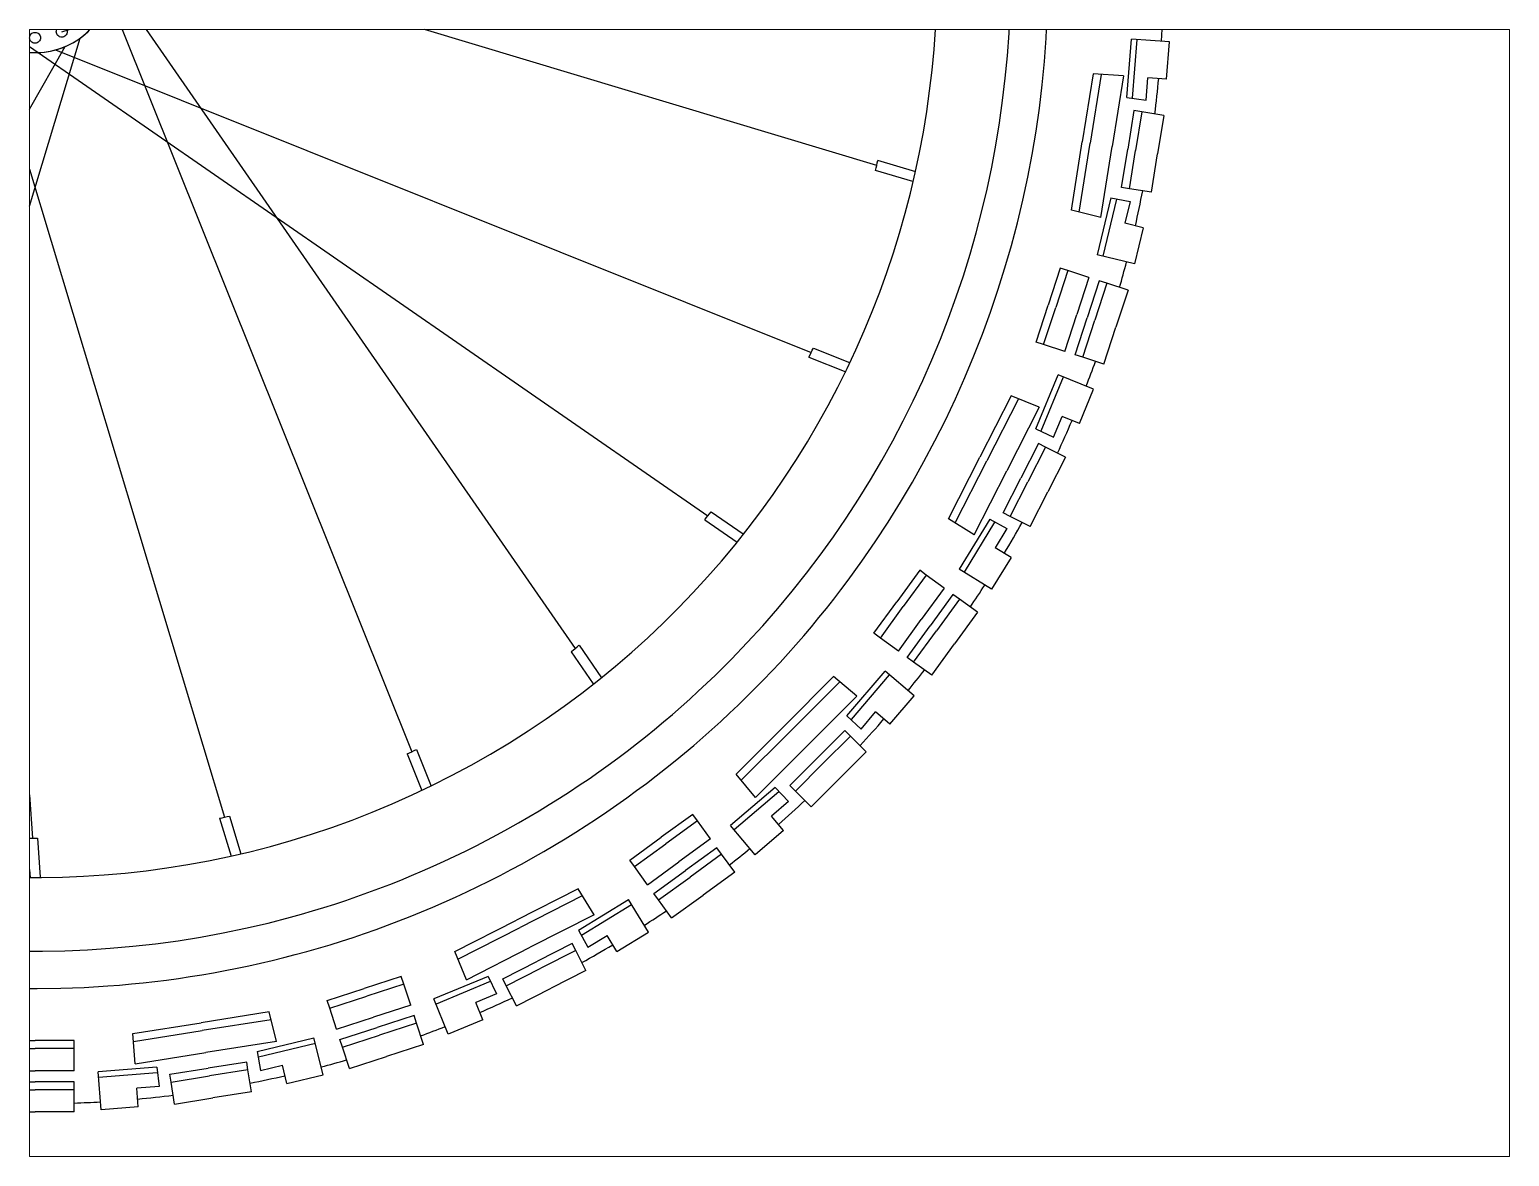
# Paper-space layout 'www.ceco.net' of a CAD drawing. Header units: millimetres. Extents: x 27 to 240, y 20 to 183.
# The model-space entities are those that its viewports show. They can reach past a viewport. Long polylines and large blocks are cut down to what shows.
import ezdxf

# ---------------------------------------------------------------- set-up
doc = ezdxf.new("R2010")
doc.units = ezdxf.units.MM
doc.layers.add('ceco.net 411', color=7, linetype='Continuous', lineweight=25)

msp = doc.modelspace()

# ---------------------------------------------------------------- linework, layer by layer
at = {"layer": 'ceco.net 411'}
for p, q in [((7.6, 309.09), (240.66, 379.15)), ((240.66, 270.85), (17.73, 337.84)), ((-17.26, 321.95), (-0.76, 78.33)), ((21.87, 323.99), (154.39, 132.62)), ((21.1, 319.14), (107.71, 103.08)), ((-7.7, 309.14), (192.38, 170.61)), ((-106.34, 102.43), (8.58, 304.85)), ((-54.15, 84.34), (12.84, 307.27)), ((-12.87, 307.28), (54.15, 84.34)), ((312.21, 290.26), (313.52, 306.96)), ((324.4, 306.17), (313.52, 306.96)), ((313.84, 290.14), (315.16, 306.85)), ((323.56, 295.55), (324.4, 306.17)), ((5.83, 303.89), (221.91, 217.29)), ((302.55, 297.08), (299.46, 277.57)), ((304.83, 296.91), (301.71, 277.21)), ((311.21, 296.45), (302.55, 297.08)), ((311.21, 296.45), (308.01, 276.22)), ((317.71, 289.53), (318.21, 295.94)), ((323.57, 295.55), (318.21, 295.94)), ((312.21, 290.26), (317.71, 289.53)), ((314.19, 286.52), (312.45, 275.51)), ((316.44, 286.16), (314.19, 286.52)), ((316.44, 286.16), (314.7, 275.16)), ((322.74, 285.16), (316.44, 286.16)), ((322.74, 285.16), (321, 274.16)), ((296.37, 258.07), (299.46, 277.57)), ((298.59, 257.52), (301.71, 277.21)), ((304.8, 255.99), (308.01, 276.22)), ((310.71, 264.51), (312.45, 275.51)), ((312.96, 264.15), (314.7, 275.16)), ((251.84, 269), (240.97, 272.27)), ((319.26, 263.16), (321, 274.16)), ((251.01, 266.23), (240.33, 269.44)), ((312.96, 264.15), (310.71, 264.51)), ((319.26, 263.16), (312.96, 264.15)), ((307.66, 261.56), (303.75, 245.27)), ((309.25, 261.17), (305.34, 244.88)), ((307.66, 261.56), (313.12, 260.56)), ((313.12, 260.56), (311.62, 254.31)), ((304.8, 255.99), (296.37, 258.07)), ((316.83, 253.02), (311.62, 254.31)), ((316.82, 253.02), (314.34, 242.66)), ((293.11, 241.48), (289.67, 230.88)), ((295.28, 240.77), (293.11, 241.48)), ((314.34, 242.66), (303.75, 245.27)), ((295.28, 240.77), (291.84, 230.18)), ((301.34, 238.8), (295.28, 240.77)), ((301.34, 238.8), (297.9, 228.21)), ((304.3, 237.84), (300.86, 227.24)), ((306.47, 237.14), (303.03, 226.54)), ((306.47, 237.14), (304.3, 237.84)), ((312.54, 235.16), (306.47, 237.14)), ((312.54, 235.16), (309.09, 224.57)), ((286.23, 220.29), (289.67, 230.88)), ((288.39, 219.58), (291.84, 230.18)), ((294.46, 217.61), (297.9, 228.21)), ((297.42, 216.65), (300.86, 227.24)), ((299.58, 215.95), (303.03, 226.54)), ((305.65, 213.97), (309.09, 224.57)), ((288.39, 219.58), (286.23, 220.29)), ((221.28, 215.99), (231.81, 211.76)), ((222.54, 218.59), (232.89, 214.45)), ((294.46, 217.61), (288.39, 219.58)), ((299.58, 215.95), (297.42, 216.65)), ((305.65, 213.97), (299.58, 215.95)), ((286.19, 195.48), (292.6, 210.96)), ((287.71, 194.87), (294.12, 210.35)), ((302.7, 206.85), (292.6, 210.96)), ((279.11, 204.95), (270.14, 187.35)), ((281.23, 204.09), (272.17, 186.32)), ((287.16, 201.67), (279.11, 204.95)), ((298.62, 197.01), (302.7, 206.85)), ((287.16, 201.67), (277.86, 183.42)), ((291.2, 193.09), (293.66, 199.03)), ((298.63, 197), (293.66, 199.03)), ((286.19, 195.48), (291.2, 193.09)), ((286.92, 191.31), (281.86, 181.38)), ((288.95, 190.27), (286.92, 191.31)), ((261.18, 169.76), (270.14, 187.35)), ((263.12, 168.55), (272.17, 186.32)), ((288.95, 190.27), (283.89, 180.35)), ((294.63, 187.38), (288.95, 190.27)), ((294.63, 187.38), (289.58, 177.45)), ((268.56, 165.17), (277.86, 183.42)), ((276.81, 171.46), (281.86, 181.38)), ((278.84, 170.42), (283.89, 180.35)), ((284.52, 167.53), (289.58, 177.45)), ((191.47, 169.48), (200.8, 163.02)), ((193.29, 171.74), (202.45, 165.4)), ((268.56, 165.17), (261.18, 169.76)), ((273, 169.59), (264.25, 155.31)), ((273, 169.59), (277.88, 166.95)), ((278.84, 170.42), (276.81, 171.46)), ((284.52, 167.53), (278.84, 170.42)), ((274.39, 168.73), (265.64, 154.44)), ((277.88, 166.95), (274.52, 161.47)), ((279.08, 158.64), (274.52, 161.47)), ((279.07, 158.64), (273.51, 149.56)), ((252.95, 154.99), (246.41, 145.98)), ((254.8, 153.65), (248.25, 144.64)), ((254.8, 153.65), (252.95, 154.99)), ((259.96, 149.9), (254.8, 153.65)), ((273.51, 149.56), (264.25, 155.31)), ((259.96, 149.9), (253.41, 140.89)), ((239.86, 136.96), (246.41, 145.98)), ((241.7, 135.62), (248.25, 144.64)), ((262.47, 148.07), (255.93, 139.06)), ((264.32, 146.73), (257.77, 137.72)), ((264.32, 146.73), (262.47, 148.07)), ((269.48, 142.98), (264.32, 146.73)), ((246.86, 131.87), (253.41, 140.89)), ((269.48, 142.98), (262.93, 133.97)), ((241.7, 135.62), (239.86, 136.96)), ((246.86, 131.87), (241.7, 135.62)), ((249.38, 130.05), (255.93, 139.06)), ((251.22, 128.71), (257.77, 137.72)), ((153.26, 131.71), (159.6, 122.55)), ((155.52, 133.53), (161.98, 124.2)), ((256.38, 124.96), (262.93, 133.97)), ((251.22, 128.71), (249.38, 130.05)), ((256.38, 124.96), (251.22, 128.71)), ((228.35, 124.58), (214.39, 110.61)), ((230.1, 123.1), (216, 109)), ((234.99, 118.97), (228.35, 124.58)), ((232.16, 113.38), (243.04, 126.13)), ((233.41, 112.33), (244.3, 125.07)), ((251.38, 119.1), (243.04, 126.13)), ((234.99, 118.97), (220.51, 104.49)), ((244.45, 110.99), (251.38, 119.1)), ((236.18, 109.56), (240.36, 114.45)), ((244.46, 110.99), (240.36, 114.45)), ((200.42, 96.65), (214.39, 110.61)), ((232.16, 113.38), (236.18, 109.56)), ((201.9, 94.9), (216, 109)), ((231.56, 109.19), (223.69, 101.31)), ((233.18, 107.58), (225.3, 99.7)), ((233.18, 107.58), (231.56, 109.19)), ((237.69, 103.07), (233.18, 107.58)), ((106.41, 102.46), (110.59, 92.03)), ((109.01, 103.72), (113.24, 93.19)), ((206.03, 90.01), (220.51, 104.49)), ((237.69, 103.07), (229.81, 95.19)), ((215.81, 93.44), (223.69, 101.31)), ((217.42, 91.82), (225.3, 99.7)), ((206.03, 90.01), (200.42, 96.65)), ((217.42, 91.82), (215.81, 93.44)), ((221.93, 87.31), (229.81, 95.19)), ((211.62, 92.84), (198.87, 81.96)), ((212.67, 91.59), (199.93, 80.7)), ((211.62, 92.84), (215.44, 88.82)), ((221.93, 87.31), (217.42, 91.82)), ((55.56, 84.67), (58.8, 73.9)), ((188.04, 85.14), (179.02, 78.59)), ((189.38, 83.3), (188.04, 85.14)), ((215.44, 88.82), (210.55, 84.64)), ((214.01, 80.54), (210.55, 84.64)), ((52.73, 84.03), (56, 73.16)), ((189.38, 83.3), (180.36, 76.75)), ((193.13, 78.14), (189.38, 83.3)), ((205.9, 73.62), (198.87, 81.96)), ((214.01, 80.55), (205.9, 73.62)), ((-2.21, 78.34), (-1.44, 67.01)), ((0.69, 78.33), (1.44, 67.21)), ((170.01, 72.05), (179.02, 78.59)), ((171.35, 70.2), (180.36, 76.75)), ((193.13, 78.14), (184.11, 71.59)), ((171.35, 70.2), (170.01, 72.05)), ((194.95, 75.62), (185.94, 69.07)), ((196.29, 73.78), (187.28, 67.23)), ((196.29, 73.78), (194.95, 75.62)), ((200.04, 68.62), (196.29, 73.78)), ((175.1, 65.04), (171.35, 70.2)), ((175.1, 65.04), (184.11, 71.59)), ((176.93, 62.53), (185.94, 69.07)), ((200.04, 68.62), (191.03, 62.07)), ((155.24, 63.82), (137.65, 54.86)), ((159.83, 56.44), (155.24, 63.82)), ((178.27, 60.68), (187.28, 67.23)), ((156.45, 61.88), (138.68, 52.83)), ((155.41, 52), (169.69, 60.75)), ((156.27, 50.61), (170.56, 59.36)), ((175.44, 51.49), (169.69, 60.75)), ((178.27, 60.68), (176.93, 62.53)), ((182.02, 55.52), (178.27, 60.68)), ((182.02, 55.52), (191.03, 62.07)), ((159.83, 56.44), (141.58, 47.14)), ((120.05, 45.89), (137.65, 54.86)), ((120.91, 43.77), (138.68, 52.83)), ((155.41, 52), (158.05, 47.12)), ((166.36, 45.93), (175.44, 51.49)), ((123.33, 37.84), (141.58, 47.14)), ((153.54, 48.19), (143.62, 43.14)), ((154.58, 46.16), (153.54, 48.19)), ((158.05, 47.12), (163.53, 50.48)), ((166.36, 45.92), (163.53, 50.48)), ((123.33, 37.84), (120.05, 45.89)), ((133.69, 38.08), (143.62, 43.14)), ((154.58, 46.16), (144.65, 41.11)), ((157.47, 40.48), (154.58, 46.16)), ((104.71, 38.77), (94.12, 35.33)), ((105.42, 36.61), (104.71, 38.77)), ((129.52, 38.81), (114.04, 32.4)), ((129.52, 38.81), (131.91, 33.8)), ((134.73, 36.05), (144.65, 41.11)), ((157.47, 40.48), (147.55, 35.42)), ((83.52, 31.89), (94.12, 35.33)), ((105.42, 36.61), (94.82, 33.16)), ((107.39, 30.54), (105.42, 36.61)), ((130.13, 37.29), (114.65, 30.88)), ((134.73, 36.05), (133.69, 38.08)), ((137.62, 30.37), (134.73, 36.05)), ((137.62, 30.37), (147.55, 35.42)), ((84.23, 29.72), (83.52, 31.89)), ((84.23, 29.72), (94.82, 33.16)), ((86.2, 23.66), (84.23, 29.72)), ((107.39, 30.54), (96.79, 27.1)), ((118.15, 22.3), (114.04, 32.4)), ((131.91, 33.8), (125.97, 31.34)), ((128, 26.37), (125.97, 31.34)), ((27.92, 22.45), (47.43, 25.54)), ((66.93, 28.63), (47.43, 25.54)), ((67.48, 26.41), (47.79, 23.29)), ((69.01, 20.2), (66.93, 28.63)), ((86.2, 23.66), (96.79, 27.1)), ((108.35, 27.58), (97.76, 24.14)), ((109.05, 25.42), (98.46, 21.97)), ((109.05, 25.42), (108.35, 27.58)), ((111.03, 19.35), (109.05, 25.42)), ((127.99, 26.38), (118.15, 22.3)), ((28.55, 13.79), (27.92, 22.45)), ((28.09, 20.17), (47.79, 23.29)), ((63.44, 17.34), (79.73, 21.25)), ((82.34, 10.66), (79.73, 21.25)), ((87.16, 20.7), (97.76, 24.14)), ((87.86, 18.53), (98.46, 21.97)), ((-11.14, 20.42), (0, 20.42)), ((-11.14, 18.15), (0, 18.15)), ((11.14, 20.42), (0, 20.42)), ((11.14, 18.15), (0, 18.15)), ((11.14, 18.15), (11.14, 20.42)), ((11.14, 11.77), (11.14, 18.15)), ((28.55, 13.79), (48.78, 16.99)), ((69.01, 20.2), (48.78, 16.99)), ((63.44, 17.34), (64.44, 11.88)), ((63.83, 15.75), (80.12, 19.66)), ((87.86, 18.53), (87.16, 20.7)), ((89.84, 12.46), (87.86, 18.53)), ((111.03, 19.35), (100.43, 15.91)), ((34.74, 12.79), (18.04, 11.48)), ((34.74, 12.79), (35.47, 7.29)), ((60.49, 14.29), (49.49, 12.55)), ((60.85, 12.04), (60.49, 14.29)), ((64.44, 11.88), (70.69, 13.38)), ((71.98, 8.17), (70.69, 13.38)), ((89.84, 12.46), (100.43, 15.91)), ((-11.14, 11.77), (0, 11.77)), ((-11.14, 8.66), (0, 8.66)), ((11.14, 11.77), (0, 11.77)), ((11.14, 8.66), (0, 8.66)), ((11.14, 6.38), (11.14, 8.66)), ((18.83, 0.6), (18.04, 11.48)), ((34.86, 11.16), (18.15, 9.84)), ((38.48, 10.81), (49.49, 12.55)), ((38.84, 8.56), (38.48, 10.81)), ((38.84, 8.56), (49.84, 10.3)), ((39.84, 2.26), (38.84, 8.56)), ((60.85, 12.04), (49.84, 10.3)), ((61.84, 5.74), (60.85, 12.04)), ((71.98, 8.18), (82.34, 10.66)), ((-11.14, 6.38), (0, 6.38)), ((11.14, 6.38), (0, 6.38)), ((11.14, 0), (11.14, 6.38)), ((35.47, 7.29), (29.06, 6.79)), ((29.45, 1.43), (29.06, 6.79)), ((61.84, 5.74), (50.84, 4)), ((-11.14, 0), (0, 0)), ((11.14, 0), (0, 0)), ((29.45, 1.44), (18.83, 0.6)), ((39.84, 2.26), (50.84, 4))]:
    msp.add_line(p, q, dxfattribs=at)
for centre in [(7.6, 309.09), (-0.05, 307.37)]:
    msp.add_circle(centre, 1.56, dxfattribs=at)
for radius, start, end in [(289.63, 125.9757, 111.4989), (278.94, 126.5473, 111.4402), (257.89, 127.8176, 112.8097), (21.9, 182.7499, 123.4409), (21.9, 188.9478, 123.4409), (13.76, 213.2795, 295.6328), (322.64, 356.6847, 358.0214), (322.64, 352.9786, 354.792), (246.67, 346.9824, 347.6558), (322.64, 347.208, 349.0214), (322.64, 343.9786, 345.3153), (246.67, 333.7726, 334.446), (322.64, 338.6847, 340.0214), (322.64, 334.9786, 336.792), (246.67, 320.9154, 321.5888), (322.64, 329.208, 331.0214), (322.64, 325.9786, 327.3153), (246.67, 308.411, 309.0844), (322.64, 320.6847, 322.0214), (322.64, 316.9786, 318.792), (246.67, 295.5539, 296.2272), (322.64, 311.208, 313.0214), (246.67, 282.344, 283.0174), (246.67, 269.4869, 270.1602), (322.64, 307.9786, 309.3153), (322.64, 302.6847, 304.0214), (322.64, 298.9786, 300.792), (322.64, 293.208, 295.0214), (322.64, 289.9786, 291.3153), (322.64, 284.6847, 286.0214), (322.64, 280.9786, 282.792), (322.64, 275.208, 277.0214), (322.64, 271.9786, 273.3153)]:
    msp.add_arc((0, 325), radius, start, end, dxfattribs=at)

psp = doc.layouts.new('www.ceco.net')

# ---------------------------------------------------------------- viewports
at = {"layer": '0'}
psp.add_viewport(center=(133.35, 101.6), size=(213.36, 162.56), view_center_point=(210, 148.5), view_height=322.4396, dxfattribs=at)

doc.saveas('drawing.dxf')
